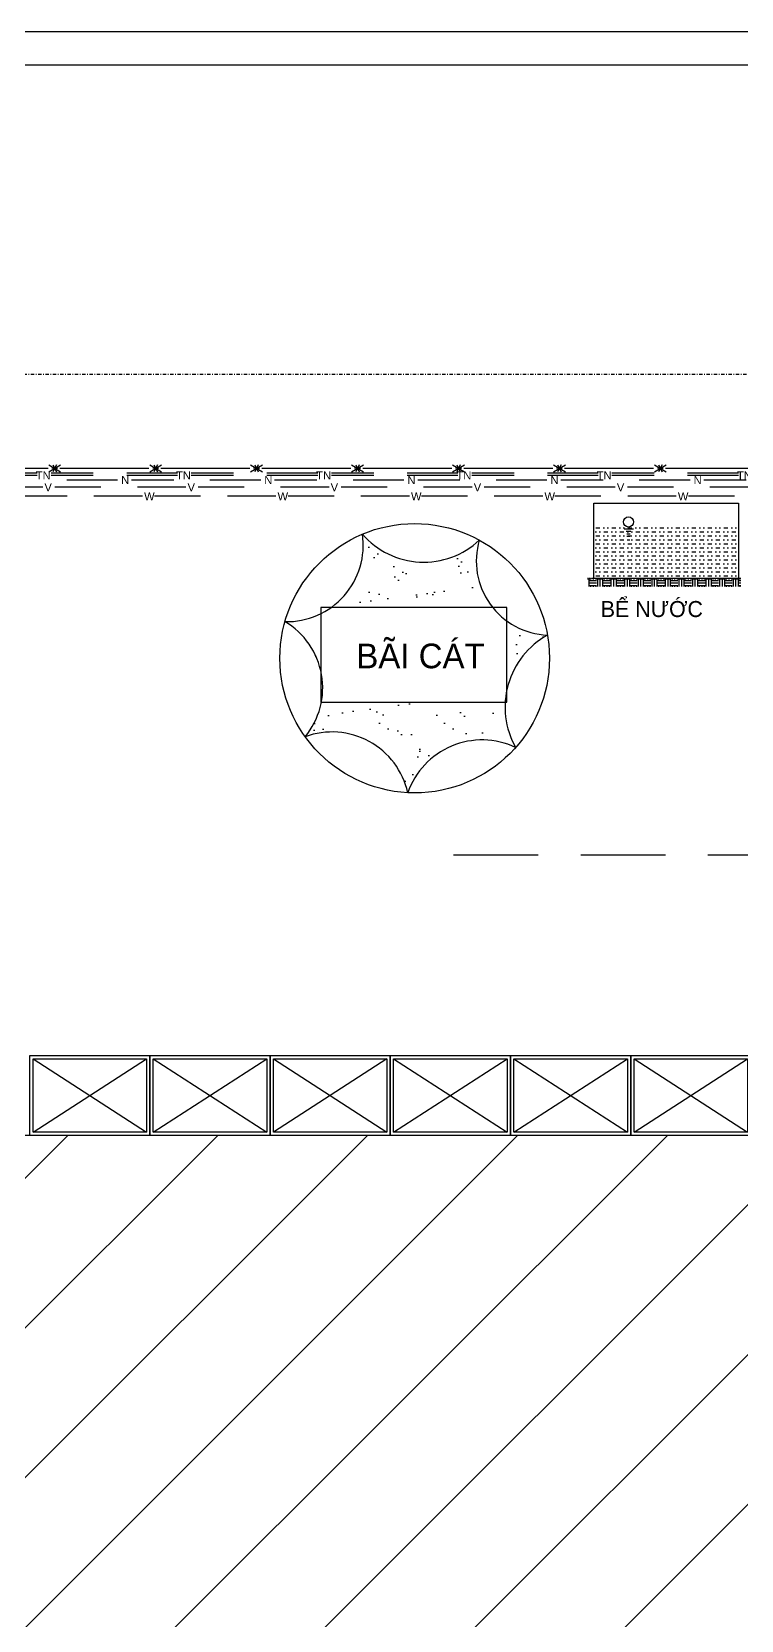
# Model space of a CAD drawing. Extents: x 122166 to 123167, y -5853 to -5259.
# Drawn here: x 122917.7 to 123023.9, y -5497.4 to -5259.3 of the extents above; entities that cross this region are included whole.
import ezdxf

# ---------------------------------------------------------------- set-up
doc = ezdxf.new("R2010")
doc.units = 0
for name, pattern in [('DASHDOTX2', [2, 1, -0.5, 0, -0.5]), ('DASHED2', [0.375, 0.25, -0.125]), ('HIDDEN', [9.525, 6.35, -3.175])]:
    doc.linetypes.add(name, pattern=pattern)
doc.layers.get('0').update_dxf_attribs({"linetype": 'CONTINUOUS'})
for name, color, linetype in [('02', 3, 'CONTINUOUS'), ('coffa', 6, 'CONTINUOUS'), ('KHUNG', 5, 'CONTINUOUS'), ('KICHTHUOC', 1, 'CONTINUOUS'), ('Layer1', 4, 'DASHED2'), ('LAYER3', 6, 'CONTINUOUS'), ('Layer4', 2, 'DASHDOTX2'), ('text', 4, 'CONTINUOUS'), ('THE', 8, 'CONTINUOUS'), ('tuong-cot', 6, 'CONTINUOUS')]:
    doc.layers.add(name, color=color, linetype=linetype)
doc.styles.get("Standard").update_dxf_attribs({"font": 'VTIMESN.TTF'})
doc.styles.add('TH', font='VTIMESN.TTF', dxfattribs={"height": 350})

msp = doc.modelspace()

# ---------------------------------------------------------------- hatches: boundary and pattern name
at = {"layer": '02', "linetype": 'Continuous'}
h = msp.add_hatch(dxfattribs=at)
h.set_pattern_fill('MUDST', color=256, scale=2.4, style=0)
h.set_pattern_definition([(360, (122489.72273, -6743.0535), (1.2, 0.6), [0.6, -0.6, 0, -0.6, 0, -0.6])])
h.paths.add_polyline_path([(123001.845, -5333.621), (123001.845, -5341.211), (123023.526, -5341.211), (123023.526, -5333.621)])
at = {"layer": 'KICHTHUOC', "linetype": 'Continuous'}
h = msp.add_hatch(dxfattribs=at)
h.set_pattern_fill('AR-SAND', color=3, scale=0.1232, style=0)
h.set_pattern_definition([(37.5, (-29394.2177, 1236.439), (-0.19712386, 6.02957108), [0, -4.7565056, 0, -5.319776, 0, -5.08508]), (7.5, (-29394.218, 1236.439), (5.53812685, 8.83128524), [0, -2.5660096, 0, -4.2871136, 0, -1.642872]), (327.5, (-29398.0667, 1236.439), (9.745026, 0.01770612), [0, -1.56464, 0, -5.632704, 0, -7.353808]), (317.5, (-29398.067, 1236.439), (9.4070155, 2.74648926), [0, -0.78232, 0, -3.6925504, 0, -4.224528])])
h.paths.add_polyline_path([(122988.57, -5359.753), (122961.044, -5359.753, -0.1262621), (122958.614, -5364.949, -0.4530427), (122973.987, -5373.345, -0.4456358), (122990.136, -5366.562, -0.1443811)])
h.paths.add_polyline_path([(122994.901, -5349.706, -0.148378), (122988.81, -5347.586), (122988.81, -5357.971, -0.2177071)])
h.paths.add_polyline_path([(122984.694, -5335.471, -0.2939319), (122971.819, -5337.893, 0.0029856), (122966.705, -5339.924, -0.1583999), (122962.453, -5345.602), (122986.72, -5345.602, -0.2467182)])
h.paths.add_polyline_path([(122967.201, -5334.576, -0.1186247), (122966.705, -5339.924, -0.0029856), (122971.819, -5337.893, -0.1190894)])
h.paths.add_polyline_path([(122960.962, -5346.493, -0.1215827), (122955.594, -5347.695, -0.2063031), (122960.962, -5355.084)])
at = {"layer": 'Layer1'}
h = msp.add_hatch(dxfattribs=at)
h.set_pattern_fill('EARTH', color=251, scale=0.16, angle=-90, style=0)
h.set_pattern_definition([(270, (127321.3907, 94050.8377), (1.016, -1.016), [1.016, -1.016]), (270, (127321.7717, 94050.8377), (1.016, -1.016), [1.016, -1.016]), (270, (127322.1527, 94050.8377), (1.016, -1.016), [1.016, -1.016]), (360, (127322.2797, 94050.7107), (1.016, 1.016), [1.016, -1.016]), (360, (127322.2797, 94050.3297), (1.016, 1.016), [1.016, -1.016]), (360, (127322.2797, 94049.9487), (1.016, 1.016), [1.016, -1.016])])
h.paths.add_polyline_path([(123023.855, -5342.474), (123023.855, -5341.211), (123000.901, -5341.211), (123000.901, -5342.474)])

# ---------------------------------------------------------------- linework, layer by layer
for p, q in [((122917.86, -5413.22), (122934.86, -5424.22)), ((122917.86, -5424.22), (122934.86, -5413.22)), ((122935.86, -5424.22), (122952.86, -5413.22)), ((122935.86, -5413.22), (122952.86, -5424.22)), ((122953.86, -5413.22), (122970.86, -5424.22)), ((122971.86, -5413.22), (122988.86, -5424.22)), ((122971.86, -5424.22), (122988.86, -5413.22)), ((122989.86, -5424.22), (123006.86, -5413.22)), ((122989.86, -5413.22), (123006.86, -5424.22)), ((123007.86, -5424.22), (123024.86, -5413.22)), ((123007.86, -5413.22), (123024.86, -5424.22))]:
    msp.add_line(p, q)
for points in [[(122917.36, -5412.72), (122935.36, -5412.72), (122935.36, -5424.72), (122917.36, -5424.72)], [(122935.36, -5412.72), (122953.36, -5412.72), (122953.36, -5424.72), (122935.36, -5424.72)], [(122953.36, -5412.72), (122971.36, -5412.72), (122971.36, -5424.72), (122953.36, -5424.72)], [(122971.36, -5412.72), (122989.36, -5412.72), (122989.36, -5424.72), (122971.36, -5424.72)], [(122989.36, -5412.72), (123007.36, -5412.72), (123007.36, -5424.72), (122989.36, -5424.72)], [(123007.36, -5412.72), (123025.36, -5412.72), (123025.36, -5424.72), (123007.36, -5424.72)], [(122917.86, -5413.22), (122934.86, -5413.22), (122934.86, -5424.22), (122917.86, -5424.22)], [(122935.86, -5413.22), (122952.86, -5413.22), (122952.86, -5424.22), (122935.86, -5424.22)], [(122953.86, -5413.22), (122970.86, -5413.22), (122970.86, -5424.22), (122953.86, -5424.22)], [(122971.86, -5413.22), (122988.86, -5413.22), (122988.86, -5424.22), (122971.86, -5424.22)], [(122989.86, -5413.22), (123006.86, -5413.22), (123006.86, -5424.22), (122989.86, -5424.22)], [(123007.86, -5413.22), (123024.86, -5413.22), (123024.86, -5424.22), (123007.86, -5424.22)]]:
    msp.add_lwpolyline(points, close=True)
at = {"layer": '02', "linetype": 'Continuous'}
for p, q in [((123006.41, -5333.806), (123007.769, -5333.806)), ((123006.681, -5334.132), (123007.388, -5334.132)), ((123006.79, -5334.512), (123007.279, -5334.512)), ((123006.79, -5334.892), (123007.225, -5334.892)), ((123006.845, -5335.435), (123007.225, -5335.435)), ((123023.526, -5341.211), (123001.845, -5341.211))]:
    msp.add_line(p, q, dxfattribs=at)
msp.add_circle((123007.029, -5332.756), 0.76, dxfattribs=at)
at = {"layer": 'coffa', "color": 2, "linetype": 'Continuous'}
for p, q in [((123001.845, -5341.211), (123001.845, -5329.923)), ((123001.845, -5329.923), (123023.526, -5329.923)), ((123023.526, -5329.923), (123023.526, -5341.211))]:
    msp.add_line(p, q, dxfattribs=at)
at = {"layer": 'coffa', "color": 7, "linetype": 'Continuous'}
for p, q in [((122970.86, -5413.22), (122953.86, -5424.22)), ((123081.339, -5424.72), (122432.138, -5424.72))]:
    msp.add_line(p, q, dxfattribs=at)
at = {"layer": 'coffa', "color": 2, "linetype": 'Continuous'}
msp.add_lwpolyline([(123162.219, -5848.265), (123162.219, -5264.265), (122331.219, -5264.265), (122331.219, -5848.265)], close=True, dxfattribs=at)
msp.add_circle((122975.018, -5353.186), 20.185, dxfattribs=at)
at = {"layer": 'KHUNG'}
msp.add_lwpolyline([(123167.219, -5853.265), (123167.219, -5259.265), (122326.219, -5259.265), (122326.219, -5853.265)], close=True, dxfattribs=at)
at = {"layer": 'KICHTHUOC', "color": 3, "linetype": 'Continuous'}
msp.add_lwpolyline([(122960.962, -5359.753), (122988.81, -5359.753), (122988.81, -5345.602), (122960.962, -5345.602)], close=True, dxfattribs=at)
for centre, radius, start, end in [((122955.842, -5336.22), 11.478, 268.7652, 8.23493), ((122976.374, -5326.678), 12.106, 220.72934, 313.41365), ((122995.348, -5338.608), 11.107, 163.5929, 267.69295), ((122949.705, -5357.617), 11.538, 320.54946, 59.30781), ((123000.897, -5360.502), 12.349, 119.04527, 209.38343), ((122962.618, -5375.889), 11.65, 12.6121, 110.10232), ((122985.111, -5377.214), 11.778, 64.74685, 160.82471)]:
    msp.add_arc(centre, radius, start, end, dxfattribs=at)
at = {"layer": 'Layer1', "color": 2, "linetype": 'Continuous', "ltscale": 0.8}
for p, q in [((122920.11, -5324.72), (122906.777, -5324.72)), ((122920.217, -5324.165), (122921.999, -5325.22)), ((122920.217, -5325.22), (122921.999, -5324.165)), ((122921.108, -5324.692), (122920.669, -5324.692)), ((122920.848, -5324.165), (122921.368, -5325.22)), ((122921.368, -5324.165), (122920.848, -5325.22)), ((122921.108, -5324.692), (122921.547, -5324.692)), ((122935.225, -5324.72), (122921.892, -5324.72)), ((122935.332, -5324.165), (122937.114, -5325.22)), ((122935.332, -5325.22), (122937.114, -5324.165)), ((122936.223, -5324.692), (122935.784, -5324.692)), ((122935.964, -5324.165), (122936.483, -5325.22)), ((122936.483, -5324.165), (122935.964, -5325.22)), ((122936.223, -5324.692), (122936.663, -5324.692)), ((122950.341, -5324.72), (122937.007, -5324.72)), ((122950.448, -5324.165), (122952.23, -5325.22)), ((122950.448, -5325.22), (122952.23, -5324.165)), ((122951.339, -5324.692), (122950.899, -5324.692)), ((122951.079, -5324.165), (122951.598, -5325.22)), ((122951.598, -5324.165), (122951.079, -5325.22)), ((122951.339, -5324.692), (122951.778, -5324.692)), ((122965.456, -5324.72), (122952.123, -5324.72)), ((122965.563, -5324.165), (122967.345, -5325.22)), ((122965.563, -5325.22), (122967.345, -5324.165)), ((122966.454, -5324.692), (122966.015, -5324.692)), ((122966.194, -5324.165), (122966.714, -5325.22)), ((122966.714, -5324.165), (122966.194, -5325.22)), ((122966.454, -5324.692), (122966.894, -5324.692)), ((122980.571, -5324.72), (122967.238, -5324.72)), ((122980.678, -5324.165), (122982.461, -5325.22)), ((122980.678, -5325.22), (122982.461, -5324.165)), ((122981.569, -5324.692), (122981.13, -5324.692)), ((122981.31, -5324.165), (122981.829, -5325.22)), ((122981.829, -5324.165), (122981.31, -5325.22)), ((122981.569, -5324.692), (122982.009, -5324.692)), ((122995.687, -5324.72), (122982.353, -5324.72)), ((122995.794, -5324.165), (122997.576, -5325.22)), ((122995.794, -5325.22), (122997.576, -5324.165)), ((122996.685, -5324.692), (122996.245, -5324.692)), ((122996.425, -5324.165), (122996.945, -5325.22)), ((122996.945, -5324.165), (122996.425, -5325.22)), ((122996.685, -5324.692), (122997.124, -5324.692)), ((123010.802, -5324.72), (122997.469, -5324.72)), ((123010.909, -5324.165), (123012.691, -5325.22)), ((123010.909, -5325.22), (123012.691, -5324.165)), ((123011.8, -5324.692), (123011.361, -5324.692)), ((123011.541, -5324.165), (123012.06, -5325.22)), ((123012.06, -5324.165), (123011.541, -5325.22)), ((123011.8, -5324.692), (123012.24, -5324.692)), ((123025.918, -5324.72), (123012.584, -5324.72))]:
    msp.add_line(p, q, dxfattribs=at)
at = {"layer": 'Layer1', "color": 7}
msp.add_line((123023.855, -5341.211), (123000.901, -5341.211), dxfattribs=at)
at = {"layer": 'LAYER3', "linetype": 'DASHDOTX2', "ltscale": 0.5}
msp.add_line((122764.619, -5310.602), (123156.914, -5310.602), dxfattribs=at)
at = {"layer": 'Layer4', "linetype": 'HIDDEN', "ltscale": 2}
msp.add_line((122980.832, -5382.654), (123098.848, -5382.654), dxfattribs=at)
at = {"layer": 'THE', "linetype": 'Continuous'}
for p, q in [((122695.072, -5652.721), (122923.072, -5424.72)), ((122717.522, -5652.721), (122945.522, -5424.72)), ((122739.973, -5652.721), (122967.973, -5424.72)), ((122762.423, -5652.721), (122990.424, -5424.72)), ((122784.874, -5652.721), (123012.874, -5424.72)), ((122807.325, -5652.721), (123035.325, -5424.72)), ((122829.775, -5652.721), (123057.776, -5424.72)), ((122852.226, -5652.721), (123080.226, -5424.72))]:
    msp.add_line(p, q, dxfattribs=at)
at = {"layer": 'tuong-cot'}
for p, q in [((122910.889, -5325.39), (122918.489, -5325.39)), ((122910.889, -5325.74), (122918.489, -5325.74)), ((122920.56, -5325.39), (122926.889, -5325.39)), ((122920.56, -5325.74), (122926.889, -5325.74)), ((122922.931, -5326.434), (122930.531, -5326.434)), ((122922.931, -5326.434), (122930.531, -5326.434)), ((122931.889, -5325.39), (122939.489, -5325.39)), ((122931.889, -5325.74), (122939.489, -5325.74)), ((122932.602, -5326.434), (122938.931, -5326.434)), ((122932.602, -5326.434), (122938.931, -5326.434)), ((122941.56, -5325.39), (122947.889, -5325.39)), ((122941.56, -5325.74), (122947.889, -5325.74)), ((122944.361, -5326.434), (122951.961, -5326.434)), ((122944.361, -5326.434), (122951.961, -5326.434)), ((122952.889, -5325.39), (122960.489, -5325.39)), ((122952.889, -5325.74), (122960.489, -5325.74)), ((122954.033, -5326.434), (122960.361, -5326.434)), ((122954.033, -5326.434), (122960.361, -5326.434)), ((122962.56, -5325.39), (122968.889, -5325.39)), ((122962.56, -5325.74), (122968.889, -5325.74)), ((122965.792, -5326.434), (122973.392, -5326.434)), ((122965.792, -5326.434), (122973.392, -5326.434)), ((122973.889, -5325.39), (122981.489, -5325.39)), ((122973.889, -5325.74), (122981.489, -5325.74)), ((122975.463, -5326.434), (122981.792, -5326.434)), ((122975.463, -5326.434), (122981.792, -5326.434)), ((122983.56, -5325.39), (122989.889, -5325.39)), ((122983.56, -5325.74), (122989.889, -5325.74)), ((122987.222, -5326.434), (122994.822, -5326.434)), ((122987.222, -5326.434), (122994.822, -5326.434)), ((122994.889, -5325.39), (123002.489, -5325.39)), ((122994.889, -5325.74), (123002.489, -5325.74)), ((122996.894, -5326.434), (123003.222, -5326.434)), ((122996.894, -5326.434), (123003.222, -5326.434)), ((123004.56, -5325.39), (123010.889, -5325.39)), ((123004.56, -5325.74), (123010.889, -5325.74)), ((123008.653, -5326.434), (123016.253, -5326.434)), ((123008.653, -5326.434), (123016.253, -5326.434)), ((123015.889, -5325.39), (123023.489, -5325.39)), ((123015.889, -5325.74), (123023.489, -5325.74)), ((123018.325, -5326.434), (123024.653, -5326.434)), ((123018.325, -5326.434), (123024.653, -5326.434)), ((122919.332, -5327.52), (122912.057, -5327.52)), ((122922.979, -5328.874), (122916.088, -5328.874)), ((122928.034, -5327.52), (122921.143, -5327.52)), ((122934.26, -5328.874), (122926.985, -5328.874)), ((122940.762, -5327.52), (122933.487, -5327.52)), ((122942.962, -5328.874), (122936.071, -5328.874)), ((122949.465, -5327.52), (122942.573, -5327.52)), ((122954.243, -5328.874), (122946.968, -5328.874)), ((122962.193, -5327.52), (122954.918, -5327.52)), ((122962.945, -5328.874), (122956.054, -5328.874)), ((122970.895, -5327.52), (122964.004, -5327.52)), ((122974.226, -5328.874), (122966.951, -5328.874)), ((122982.928, -5328.874), (122976.037, -5328.874)), ((122983.624, -5327.52), (122976.348, -5327.52)), ((122992.326, -5327.52), (122985.435, -5327.52)), ((122994.209, -5328.874), (122986.934, -5328.874)), ((123002.912, -5328.874), (122996.02, -5328.874)), ((123005.054, -5327.52), (122997.779, -5327.52)), ((123013.756, -5327.52), (123006.865, -5327.52)), ((123014.192, -5328.874), (123006.917, -5328.874)), ((123022.895, -5328.874), (123016.003, -5328.874)), ((123026.485, -5327.52), (123019.21, -5327.52))]:
    msp.add_line(p, q, dxfattribs=at)

# ---------------------------------------------------------------- texts
at = {"layer": 'Layer4', "linetype": 'HIDDEN', "ltscale": 0.8, "insert": (123010.528, -5345.824), "char_height": 2.4, "width": 151.514, "attachment_point": 5, "style": 'TH'}
msp.add_mtext('BEÅ NÖÔÙC ', dxfattribs=at)
at = {"layer": 'Layer4', "color": 3, "linetype": 'Continuous', "ltscale": 0.5, "insert": (122975.889, -5352.867), "char_height": 3.696, "width": 30.80939, "attachment_point": 5, "style": 'TH'}
msp.add_mtext('BAÕI CAÙT ', dxfattribs=at)
at = {"layer": 'text', "char_height": 1.2, "width": 1.53541, "attachment_point": 1}
for s, insert in [('{\\fVNI-Helve|b0|i0|c0|p2;TN}', (122918.272, -5325.182)), ('{\\fVNI-Helve|b0|i0|c0|p2;V}', (122919.568, -5326.962)), ('{\\fVNI-Helve|b0|i0|c0|p2;N}', (122931.065, -5325.876)), ('{\\fVNI-Helve|b0|i0|c0|p2;N}', (122931.065, -5325.876)), ('{\\fVNI-Helve|b0|i0|c0|p2;TN}', (122939.272, -5325.182)), ('{\\fVNI-Helve|b0|i0|c0|p2;V}', (122940.999, -5326.962)), ('{\\fVNI-Helve|b0|i0|c0|p2;N}', (122952.496, -5325.876)), ('{\\fVNI-Helve|b0|i0|c0|p2;N}', (122952.496, -5325.876)), ('{\\fVNI-Helve|b0|i0|c0|p2;TN}', (122960.272, -5325.182)), ('{\\fVNI-Helve|b0|i0|c0|p2;V}', (122962.43, -5326.962)), ('{\\fVNI-Helve|b0|i0|c0|p2;N}', (122973.927, -5325.876)), ('{\\fVNI-Helve|b0|i0|c0|p2;N}', (122973.927, -5325.876)), ('{\\fVNI-Helve|b0|i0|c0|p2;TN}', (122981.272, -5325.182)), ('{\\fVNI-Helve|b0|i0|c0|p2;V}', (122983.86, -5326.962)), ('{\\fVNI-Helve|b0|i0|c0|p2;N}', (122995.357, -5325.876)), ('{\\fVNI-Helve|b0|i0|c0|p2;N}', (122995.357, -5325.876)), ('{\\fVNI-Helve|b0|i0|c0|p2;TN}', (123002.272, -5325.182)), ('{\\fVNI-Helve|b0|i0|c0|p2;V}', (123005.291, -5326.962)), ('{\\fVNI-Helve|b0|i0|c0|p2;N}', (123016.788, -5325.876)), ('{\\fVNI-Helve|b0|i0|c0|p2;N}', (123016.788, -5325.876)), ('{\\fVNI-Helve|b0|i0|c0|p2;TN}', (123023.272, -5325.182)), ('{\\fVNI-Helve|b0|i0|c0|p2;W}', (122934.497, -5328.316)), ('{\\fVNI-Helve|b0|i0|c0|p2;W}', (122954.48, -5328.316)), ('{\\fVNI-Helve|b0|i0|c0|p2;W}', (122974.463, -5328.316)), ('{\\fVNI-Helve|b0|i0|c0|p2;W}', (122994.446, -5328.316)), ('{\\fVNI-Helve|b0|i0|c0|p2;W}', (123014.429, -5328.316))]:
    msp.add_mtext(s, dxfattribs=dict(at, insert=insert))

doc.saveas('drawing.dxf')
